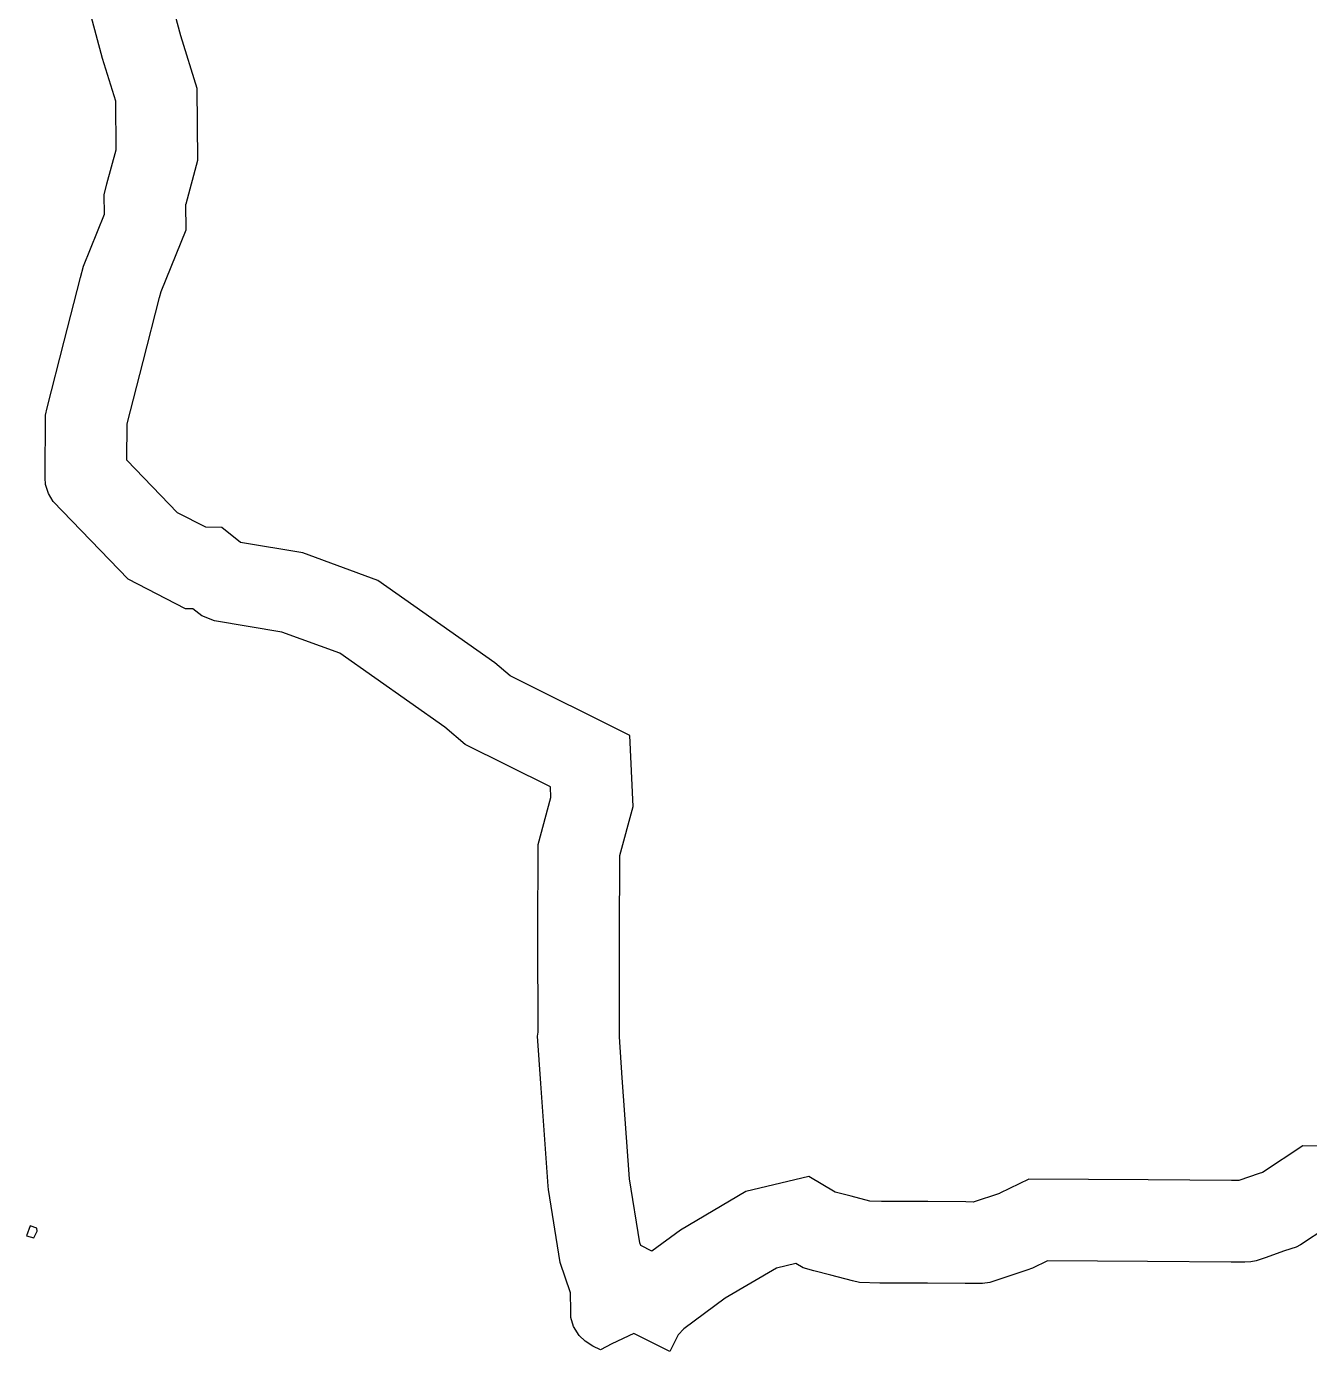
# Model space of a CAD drawing. Header units: metres. Extents: x 316291 to 322492, y 1878982 to 1885522.
# Drawn here: x 317462 to 319614, y 1878982 to 1881204 of the extents above; entities that cross this region are included whole.
import ezdxf

# ---------------------------------------------------------------- set-up
doc = ezdxf.new("R2010")
doc.units = ezdxf.units.M
doc.layers.add('DISTRICT BOUNDRY', color=1, linetype='Continuous')
doc.layers.add('NATIONAL HIGHWAY', color=20, linetype='Continuous')

msp = doc.modelspace()

# ---------------------------------------------------------------- linework, layer by layer
at = {"layer": 'DISTRICT BOUNDRY'}
for p, q in [((317468.3, 1879192.3), (317462.2, 1879175.5)), ((317462.2, 1879175.5), (317474.6, 1879172.2)), ((317479.5, 1879188.9), (317468.3, 1879192.3)), ((317474.6, 1879172.2), (317480.2, 1879183.5)), ((317480.2, 1879183.5), (317479.5, 1879188.9)), ((317479.5, 1879188.9), (317479.5, 1879188.9))]:
    msp.add_line(p, q, dxfattribs=at)
at = {"layer": 'NATIONAL HIGHWAY'}
for p, q in [((317721, 1881187.8), (317686.8, 1881317.2)), ((317589.6, 1881150), (317554, 1881284.3)), ((317748.3, 1881099.7), (317721, 1881187.8)), ((317611.8, 1881078.4), (317589.6, 1881150)), ((317749.5, 1880979.3), (317748.3, 1881099.7)), ((317612.6, 1880996.9), (317611.8, 1881078.4)), ((317597.1, 1880939.8), (317612.6, 1880996.9)), ((317729.7, 1880906.1), (317749.5, 1880979.3)), ((317592.7, 1880921.4), (317597.1, 1880939.8)), ((317592.9, 1880888.9), (317592.7, 1880921.4)), ((317557.6, 1880801.8), (317592.9, 1880888.9)), ((317729.6, 1880905.7), (317729.7, 1880906.1)), ((317729.8, 1880862.6), (317729.6, 1880905.7)), ((317687.9, 1880759.4), (317729.8, 1880862.6)), ((317552.8, 1880782.5), (317557.6, 1880801.8)), ((317525.5, 1880675.8), (317552.8, 1880782.5)), ((317685.4, 1880749.1), (317687.9, 1880759.4)), ((317658, 1880641.7), (317685.4, 1880749.1)), ((317496.7, 1880564.1), (317525.5, 1880675.8)), ((317630.9, 1880537.1), (317658, 1880641.7)), ((317493.4, 1880446.9), (317494.3, 1880551.8)), ((317494.3, 1880551.8), (317496.7, 1880564.1)), ((317630.4, 1880476.2), (317630.9, 1880537.1)), ((317715.6, 1880388.3), (317630.4, 1880476.2)), ((317494.3, 1880435.7), (317493.4, 1880446.9)), ((317498.8, 1880420.3), (317494.3, 1880435.7)), ((317506.7, 1880407.3), (317498.8, 1880420.3)), ((317632.9, 1880277.1), (317506.7, 1880407.3)), ((317762.8, 1880363.8), (317715.6, 1880388.3)), ((317789.6, 1880363.7), (317762.8, 1880363.8)), ((317821.1, 1880338.4), (317789.6, 1880363.7)), ((317925.6, 1880320.9), (317821.1, 1880338.4)), ((318051.6, 1880274.7), (317925.6, 1880320.9)), ((317729.1, 1880227.3), (317632.9, 1880277.1)), ((318247.3, 1880136.8), (318051.6, 1880274.7)), ((317741.2, 1880227.2), (317729.1, 1880227.3)), ((317756.3, 1880215.1), (317741.2, 1880227.2)), ((317777.3, 1880207.1), (317756.3, 1880215.1)), ((317890.5, 1880188.1), (317777.3, 1880207.1)), ((317987.6, 1880152.5), (317890.5, 1880188.1)), ((318163.8, 1880028.4), (317987.6, 1880152.5)), ((318273.5, 1880114.9), (318247.3, 1880136.8)), ((318474.2, 1880014.9), (318273.5, 1880114.9)), ((318198, 1879999.7), (318163.8, 1880028.4)), ((318341, 1879928.5), (318198, 1879999.7)), ((318479.3, 1879895.4), (318474.2, 1880014.9)), ((318320.3, 1879832.2), (318341.7, 1879910.9)), ((318341.7, 1879910.9), (318341, 1879928.5)), ((318457, 1879813.7), (318479.3, 1879895.4)), ((318319.8, 1879678.8), (318320.3, 1879832.2)), ((318456.6, 1879678.6), (318457, 1879813.7)), ((318320, 1879517.5), (318319.8, 1879678.8)), ((318456.7, 1879512), (318456.6, 1879678.6)), ((318319.4, 1879510.7), (318320, 1879517.5)), ((318324.7, 1879431.1), (318319.4, 1879510.7)), ((318456.5, 1879509.7), (318456.7, 1879512)), ((318461.1, 1879440.6), (318456.5, 1879509.7)), ((318473.4, 1879271.5), (318461.1, 1879440.6)), ((318337.2, 1879259.3), (318324.7, 1879431.1)), ((319602.7, 1879326.5), (319534.9, 1879282.1)), ((319854.6, 1879325.2), (319602.7, 1879326.5)), ((318473.4, 1879271.4), (318473.4, 1879271.5)), ((318490.6, 1879164.2), (318473.4, 1879271.4)), ((318774.4, 1879275.2), (318668.5, 1879249.9)), ((318818.4, 1879248.9), (318774.4, 1879275.2)), ((319143.1, 1879271), (319094.5, 1879247.2)), ((319343.1, 1879269.7), (319143.1, 1879271)), ((319482.9, 1879268.5), (319343.1, 1879269.7)), ((319494.9, 1879268.5), (319482.9, 1879268.5)), ((319495.2, 1879268.6), (319494.9, 1879268.5)), ((319529.5, 1879280.4), (319495.2, 1879268.6)), ((319534.9, 1879282.1), (319529.5, 1879280.4)), ((318337.8, 1879253.4), (318337.2, 1879259.3)), ((318357.4, 1879131.1), (318337.8, 1879253.4)), ((318668.5, 1879249.9), (318558.7, 1879185.5)), ((318845.3, 1879242.2), (318818.4, 1879248.9)), ((318876.6, 1879233.9), (318845.3, 1879242.2)), ((319093.8, 1879247), (319049.9, 1879232.5)), ((319094.5, 1879247.2), (319093.8, 1879247)), ((318895.8, 1879233.2), (318876.6, 1879233.9)), ((318973.6, 1879233.1), (318895.8, 1879233.2)), ((319037.6, 1879232.6), (318973.6, 1879233.1)), ((319049.9, 1879232.5), (319037.6, 1879232.6)), ((318558.7, 1879185.5), (318510.7, 1879150.1)), ((319643.1, 1879189.6), (319598.8, 1879160.5)), ((318492.2, 1879159.4), (318490.6, 1879164.2)), ((318510.7, 1879150.1), (318492.2, 1879159.4)), ((319591.4, 1879156.5), (319572, 1879150.5)), ((319598.8, 1879160.5), (319591.4, 1879156.5)), ((318374.7, 1879080), (318357.4, 1879131.1)), ((319174.3, 1879134), (319149.1, 1879121.7)), ((319342.1, 1879132.9), (319174.3, 1879134)), ((319482.6, 1879131.7), (319342.1, 1879132.9)), ((319505.4, 1879131.8), (319482.6, 1879131.7)), ((319515.2, 1879132.4), (319505.4, 1879131.8)), ((319524.3, 1879134.1), (319515.2, 1879132.4)), ((319539.2, 1879139.1), (319524.3, 1879134.1)), ((319572, 1879150.5), (319539.2, 1879139.1)), ((318720.1, 1879121.7), (318634.1, 1879071.2)), ((318752.1, 1879129.3), (318720.1, 1879121.7)), ((318764.5, 1879121.9), (318752.1, 1879129.3)), ((318782.8, 1879116.9), (318764.5, 1879121.9)), ((318811.1, 1879109.8), (318782.8, 1879116.9)), ((318847.2, 1879100.2), (318811.1, 1879109.8)), ((319139.7, 1879118.1), (319077.6, 1879097.7)), ((319149.1, 1879121.7), (319139.7, 1879118.1)), ((318859.4, 1879097.7), (318847.2, 1879100.2)), ((318893.2, 1879096.4), (318859.4, 1879097.7)), ((318973, 1879096.4), (318893.2, 1879096.4)), ((319036.6, 1879095.8), (318973, 1879096.4)), ((319065.2, 1879095.7), (319036.6, 1879095.8)), ((319077.6, 1879097.7), (319065.2, 1879095.7)), ((318374.9, 1879049.9), (318374.7, 1879080)), ((318634.1, 1879071.2), (318564.3, 1879019.8)), ((318375.2, 1879039.1), (318374.9, 1879049.9)), ((318379.3, 1879024), (318375.2, 1879039.1)), ((318389.1, 1879008.6), (318379.3, 1879024)), ((318564.3, 1879019.8), (318555.3, 1879009.9)), ((318398.8, 1878999.4), (318389.1, 1879008.6)), ((318411.9, 1878990.7), (318398.8, 1878999.4)), ((318480.8, 1879012.1), (318443.6, 1878994.8)), ((318541, 1878981.8), (318480.8, 1879012.1)), ((318555.3, 1879009.9), (318541, 1878981.8)), ((318424.6, 1878984.8), (318411.9, 1878990.7)), ((318443.6, 1878994.8), (318424.6, 1878984.8))]:
    msp.add_line(p, q, dxfattribs=at)

doc.saveas('drawing.dxf')
